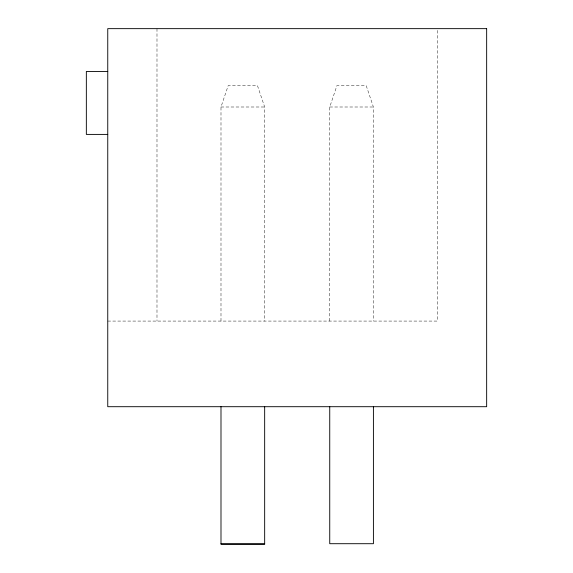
<?xml version="1.0" encoding="UTF-8"?>
<svg xmlns="http://www.w3.org/2000/svg" width="573" height="573" viewBox="0 0 573 573"><rect width="100%" height="100%" fill="white"/><g stroke="black" fill="none" stroke-linecap="round" stroke-linejoin="round"><path stroke-width="0.43" stroke-dasharray="2.87 2.15" d="M220.992 321.073L220.992 107.001L228.197 85.592L257.456 85.592L264.662 107.001L264.662 321.073M329.74 321.073L329.74 107.001L336.945 85.592L366.204 85.592L373.41 107.001L373.41 321.073M220.992 107.001L264.662 107.001M329.74 107.001L373.41 107.001M107.753 321.073L437.421 321.073L437.421 28.65M156.988 28.65L156.988 321.073"/><path stroke-width="0.86" d="M107.753 71.467L86.344 71.467L86.344 134.404L107.753 134.404M220.992 543.705L264.662 543.705M373.41 406.701L373.41 543.705L329.74 543.705L329.74 406.701M264.662 406.701L264.662 544.35L220.992 544.35L220.992 406.701M486.656 28.65L107.753 28.65L107.753 406.701L486.656 406.701L486.656 28.65"/></g></svg>
